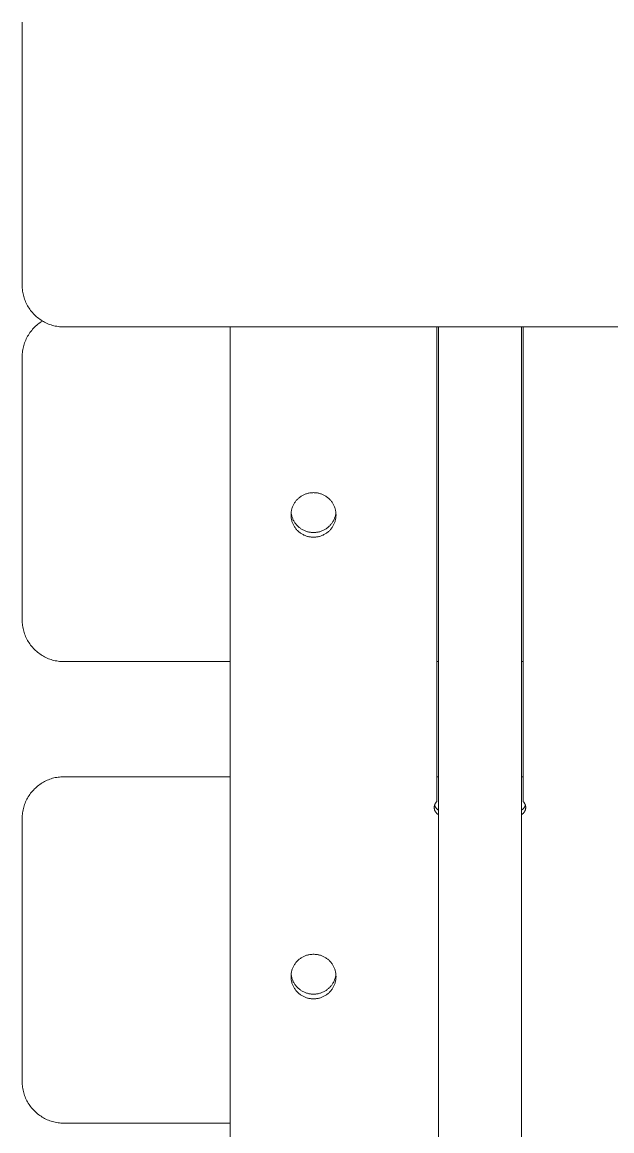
# Model space of a CAD drawing. Header units: millimetres. Extents: x -80 to 4518, y -398 to 2524.
# Drawn here: x 1098.9 to 1169.7, y 2162.4 to 2295.6 of the extents above; entities that cross this region are included whole.
import ezdxf

# ---------------------------------------------------------------- set-up
doc = ezdxf.new("R2010")
doc.units = ezdxf.units.MM
doc.layers.add('ZANO_R', color=7, linetype='Continuous', lineweight=0)

msp = doc.modelspace()

# ---------------------------------------------------------------- linework, layer by layer
at = {"layer": 'ZANO_R'}
for p, q in [((1098.86, 2291.73), (1098.86, 2295.62)), ((1098.86, 2264), (1098.86, 2291.73)), ((1098.86, 2263.83), (1098.86, 2264)), ((1098.87, 2263.66), (1098.86, 2263.83)), ((1098.88, 2263.49), (1098.87, 2263.66)), ((1098.9, 2263.32), (1098.88, 2263.49)), ((1098.93, 2263.15), (1098.9, 2263.32)), ((1098.96, 2262.99), (1098.93, 2263.15)), ((1099, 2262.82), (1098.96, 2262.99)), ((1099.04, 2262.65), (1099, 2262.82)), ((1099.09, 2262.49), (1099.04, 2262.65)), ((1099.15, 2262.33), (1099.09, 2262.49)), ((1099.21, 2262.17), (1099.15, 2262.33)), ((1099.27, 2262.01), (1099.21, 2262.17)), ((1099.34, 2261.86), (1099.27, 2262.01)), ((1099.42, 2261.7), (1099.34, 2261.86)), ((1099.5, 2261.55), (1099.42, 2261.7)), ((1099.59, 2261.41), (1099.5, 2261.55)), ((1099.68, 2261.26), (1099.59, 2261.41)), ((1099.77, 2261.12), (1099.68, 2261.26)), ((1099.87, 2260.98), (1099.77, 2261.12)), ((1099.98, 2260.85), (1099.87, 2260.98)), ((1100.09, 2260.72), (1099.98, 2260.85)), ((1100.2, 2260.59), (1100.09, 2260.72)), ((1100.32, 2260.47), (1100.2, 2260.59)), ((1100.45, 2260.35), (1100.32, 2260.47)), ((1100.57, 2260.23), (1100.45, 2260.35)), ((1100.7, 2260.12), (1100.57, 2260.23)), ((1100.22, 2258.85), (1100.34, 2258.98)), ((1100.34, 2258.98), (1100.47, 2259.09)), ((1100.47, 2259.09), (1100.6, 2259.21)), ((1100.6, 2259.21), (1100.73, 2259.32)), ((1100.84, 2260.02), (1100.7, 2260.12)), ((1100.73, 2259.32), (1100.86, 2259.42)), ((1100.97, 2259.92), (1100.84, 2260.02)), ((1100.86, 2259.42), (1101, 2259.52)), ((1101.12, 2259.82), (1100.97, 2259.92)), ((1101, 2259.52), (1101.15, 2259.62)), ((1101.26, 2259.73), (1101.12, 2259.82)), ((1101.15, 2259.62), (1101.29, 2259.71)), ((1101.41, 2259.64), (1101.26, 2259.73)), ((1101.56, 2259.56), (1101.41, 2259.64)), ((1101.71, 2259.49), (1101.56, 2259.56)), ((1101.87, 2259.42), (1101.71, 2259.49)), ((1102.02, 2259.35), (1101.87, 2259.42)), ((1102.18, 2259.29), (1102.02, 2259.35)), ((1102.35, 2259.24), (1102.18, 2259.29)), ((1102.51, 2259.19), (1102.35, 2259.24)), ((1102.67, 2259.15), (1102.51, 2259.19)), ((1102.84, 2259.11), (1102.67, 2259.15)), ((1103.01, 2259.08), (1102.84, 2259.11)), ((1103.18, 2259.05), (1103.01, 2259.08)), ((1103.35, 2259.03), (1103.18, 2259.05)), ((1103.52, 2259.01), (1103.35, 2259.03)), ((1103.69, 2259.01), (1103.52, 2259.01)), ((1103.86, 2259), (1103.69, 2259.01)), ((1397.77, 2259), (1103.86, 2259)), ((1123.86, 2259), (1123.86, 1833.46)), ((1148.66, 2201.97), (1148.66, 2259)), ((1148.86, 1733.85), (1148.86, 2259)), ((1158.86, 1733.85), (1158.86, 2259)), ((1159.06, 2259), (1159.06, 2201.97)), ((1099.28, 2257.43), (1099.35, 2257.58)), ((1099.35, 2257.58), (1099.43, 2257.74)), ((1099.43, 2257.74), (1099.51, 2257.89)), ((1099.51, 2257.89), (1099.6, 2258.03)), ((1099.6, 2258.03), (1099.69, 2258.18)), ((1099.69, 2258.18), (1099.79, 2258.32)), ((1099.79, 2258.32), (1099.89, 2258.46)), ((1099.89, 2258.46), (1100, 2258.59)), ((1100, 2258.59), (1100.11, 2258.73)), ((1100.11, 2258.73), (1100.22, 2258.85)), ((1098.91, 2256.11), (1098.93, 2256.28)), ((1098.93, 2256.28), (1098.96, 2256.44)), ((1098.96, 2256.44), (1099, 2256.61)), ((1099, 2256.61), (1099.05, 2256.78)), ((1099.05, 2256.78), (1099.1, 2256.94)), ((1099.1, 2256.94), (1099.15, 2257.11)), ((1099.15, 2257.11), (1099.21, 2257.27)), ((1099.21, 2257.27), (1099.28, 2257.43)), ((1098.86, 2255.59), (1098.87, 2255.76)), ((1098.86, 2255.42), (1098.86, 2255.59)), ((1098.86, 2251.53), (1098.86, 2255.42)), ((1098.87, 2255.76), (1098.88, 2255.93)), ((1098.88, 2255.93), (1098.91, 2256.11)), ((1098.86, 2223.81), (1098.86, 2251.53)), ((1132.86, 2238.91), (1132.95, 2238.94)), ((1132.95, 2238.94), (1133.03, 2238.97)), ((1133.03, 2238.97), (1133.12, 2239)), ((1133.12, 2239), (1133.21, 2239.02)), ((1133.21, 2239.02), (1133.3, 2239.04)), ((1133.3, 2239.04), (1133.4, 2239.06)), ((1133.4, 2239.06), (1133.49, 2239.07)), ((1133.49, 2239.07), (1133.58, 2239.08)), ((1133.58, 2239.08), (1133.67, 2239.09)), ((1133.67, 2239.09), (1133.77, 2239.09)), ((1133.77, 2239.09), (1133.86, 2239.1)), ((1133.86, 2239.1), (1133.95, 2239.09)), ((1133.95, 2239.09), (1134.04, 2239.09)), ((1134.04, 2239.09), (1134.14, 2239.08)), ((1134.14, 2239.08), (1134.23, 2239.07)), ((1134.23, 2239.07), (1134.32, 2239.06)), ((1134.32, 2239.06), (1134.41, 2239.04)), ((1134.41, 2239.04), (1134.5, 2239.02)), ((1134.5, 2239.02), (1134.59, 2239)), ((1134.59, 2239), (1134.68, 2238.97)), ((1134.68, 2238.97), (1134.77, 2238.94)), ((1134.77, 2238.94), (1134.86, 2238.91)), ((1131.41, 2237.55), (1131.45, 2237.63)), ((1131.45, 2237.63), (1131.49, 2237.71)), ((1131.49, 2237.71), (1131.54, 2237.79)), ((1131.54, 2237.79), (1131.59, 2237.87)), ((1131.59, 2237.87), (1131.64, 2237.95)), ((1131.64, 2237.95), (1131.69, 2238.02)), ((1131.69, 2238.02), (1131.75, 2238.1)), ((1131.75, 2238.1), (1131.81, 2238.17)), ((1131.81, 2238.17), (1131.87, 2238.24)), ((1131.87, 2238.24), (1131.93, 2238.3)), ((1131.93, 2238.3), (1132, 2238.37)), ((1132, 2238.37), (1132.07, 2238.43)), ((1132.07, 2238.43), (1132.14, 2238.49)), ((1132.14, 2238.49), (1132.21, 2238.55)), ((1132.21, 2238.55), (1132.29, 2238.6)), ((1132.29, 2238.6), (1132.36, 2238.66)), ((1132.36, 2238.66), (1132.44, 2238.71)), ((1132.44, 2238.71), (1132.52, 2238.75)), ((1132.52, 2238.75), (1132.61, 2238.8)), ((1132.61, 2238.8), (1132.69, 2238.84)), ((1132.69, 2238.84), (1132.77, 2238.88)), ((1132.77, 2238.88), (1132.86, 2238.91)), ((1134.86, 2238.91), (1134.94, 2238.88)), ((1134.94, 2238.88), (1135.03, 2238.84)), ((1135.03, 2238.84), (1135.11, 2238.8)), ((1135.11, 2238.8), (1135.19, 2238.75)), ((1135.19, 2238.75), (1135.27, 2238.71)), ((1135.27, 2238.71), (1135.35, 2238.66)), ((1135.35, 2238.66), (1135.43, 2238.6)), ((1135.43, 2238.6), (1135.5, 2238.55)), ((1135.5, 2238.55), (1135.58, 2238.49)), ((1135.58, 2238.49), (1135.65, 2238.43)), ((1135.65, 2238.43), (1135.72, 2238.37)), ((1135.72, 2238.37), (1135.78, 2238.3)), ((1135.78, 2238.3), (1135.85, 2238.24)), ((1135.85, 2238.24), (1135.91, 2238.17)), ((1135.91, 2238.17), (1135.97, 2238.1)), ((1135.97, 2238.1), (1136.02, 2238.02)), ((1136.02, 2238.02), (1136.08, 2237.95)), ((1136.08, 2237.95), (1136.13, 2237.87)), ((1136.13, 2237.87), (1136.18, 2237.79)), ((1136.18, 2237.79), (1136.23, 2237.71)), ((1136.23, 2237.71), (1136.27, 2237.63)), ((1136.27, 2237.63), (1136.31, 2237.55)), ((1131.16, 2236.56), (1131.17, 2236.65)), ((1131.16, 2236.47), (1131.16, 2236.56)), ((1131.16, 2236.37), (1131.16, 2236.47)), ((1131.16, 2236.28), (1131.16, 2236.37)), ((1131.17, 2236.19), (1131.16, 2236.28)), ((1131.17, 2236.65), (1131.18, 2236.75)), ((1131.17, 2236.7), (1131.18, 2236.61)), ((1131.18, 2236.75), (1131.19, 2236.84)), ((1131.18, 2236.61), (1131.2, 2236.51)), ((1131.19, 2236.84), (1131.21, 2236.93)), ((1131.2, 2236.51), (1131.22, 2236.42)), ((1131.21, 2236.93), (1131.23, 2237.02)), ((1131.22, 2236.42), (1131.24, 2236.33)), ((1131.23, 2237.02), (1131.25, 2237.11)), ((1131.24, 2236.33), (1131.26, 2236.24)), ((1131.25, 2237.11), (1131.27, 2237.2)), ((1131.27, 2237.2), (1131.3, 2237.29)), ((1131.3, 2237.29), (1131.33, 2237.38)), ((1131.33, 2237.38), (1131.37, 2237.46)), ((1131.37, 2237.46), (1131.41, 2237.55)), ((1136.31, 2237.55), (1136.35, 2237.46)), ((1136.35, 2237.46), (1136.38, 2237.38)), ((1136.38, 2237.38), (1136.41, 2237.29)), ((1136.41, 2237.29), (1136.44, 2237.2)), ((1136.44, 2237.2), (1136.47, 2237.11)), ((1136.45, 2236.24), (1136.48, 2236.33)), ((1136.47, 2237.11), (1136.49, 2237.02)), ((1136.48, 2236.33), (1136.5, 2236.42)), ((1136.49, 2237.02), (1136.51, 2236.93)), ((1136.5, 2236.42), (1136.52, 2236.51)), ((1136.51, 2236.93), (1136.53, 2236.84)), ((1136.52, 2236.51), (1136.53, 2236.61)), ((1136.53, 2236.84), (1136.54, 2236.75)), ((1136.53, 2236.61), (1136.54, 2236.7)), ((1136.54, 2236.75), (1136.55, 2236.65)), ((1136.55, 2236.65), (1136.55, 2236.56)), ((1136.55, 2236.56), (1136.56, 2236.47)), ((1136.56, 2236.37), (1136.55, 2236.28)), ((1136.55, 2236.28), (1136.55, 2236.19)), ((1136.56, 2236.47), (1136.56, 2236.37)), ((1131.18, 2236.1), (1131.17, 2236.19)), ((1131.19, 2236.01), (1131.18, 2236.1)), ((1131.21, 2235.91), (1131.19, 2236.01)), ((1131.23, 2235.82), (1131.21, 2235.91)), ((1131.25, 2235.73), (1131.23, 2235.82)), ((1131.27, 2235.64), (1131.25, 2235.73)), ((1131.26, 2236.24), (1131.29, 2236.15)), ((1131.3, 2235.55), (1131.27, 2235.64)), ((1131.29, 2236.15), (1131.32, 2236.06)), ((1131.33, 2235.47), (1131.3, 2235.55)), ((1131.32, 2236.06), (1131.36, 2235.97)), ((1131.37, 2235.38), (1131.33, 2235.47)), ((1131.36, 2235.97), (1131.39, 2235.89)), ((1131.41, 2235.3), (1131.37, 2235.38)), ((1131.39, 2235.89), (1131.43, 2235.8)), ((1131.45, 2235.21), (1131.41, 2235.3)), ((1131.43, 2235.8), (1131.48, 2235.72)), ((1131.49, 2235.13), (1131.45, 2235.21)), ((1131.48, 2235.72), (1131.52, 2235.64)), ((1131.54, 2235.05), (1131.49, 2235.13)), ((1131.52, 2235.64), (1131.57, 2235.56)), ((1131.59, 2234.97), (1131.54, 2235.05)), ((1131.57, 2235.56), (1131.62, 2235.48)), ((1131.64, 2234.89), (1131.59, 2234.97)), ((1131.62, 2235.48), (1131.68, 2235.4)), ((1131.68, 2235.4), (1131.73, 2235.33)), ((1131.73, 2235.33), (1131.79, 2235.25)), ((1131.79, 2235.25), (1131.86, 2235.18)), ((1131.86, 2235.18), (1131.92, 2235.12)), ((1131.92, 2235.12), (1131.99, 2235.05)), ((1131.99, 2235.05), (1132.06, 2234.99)), ((1132.06, 2234.99), (1132.13, 2234.92)), ((1132.13, 2234.92), (1132.2, 2234.87)), ((1135.52, 2234.87), (1135.59, 2234.92)), ((1135.59, 2234.92), (1135.66, 2234.99)), ((1135.66, 2234.99), (1135.73, 2235.05)), ((1135.73, 2235.05), (1135.8, 2235.12)), ((1135.8, 2235.12), (1135.86, 2235.18)), ((1135.86, 2235.18), (1135.92, 2235.25)), ((1135.92, 2235.25), (1135.98, 2235.33)), ((1135.98, 2235.33), (1136.04, 2235.4)), ((1136.04, 2235.4), (1136.09, 2235.48)), ((1136.13, 2234.97), (1136.08, 2234.89)), ((1136.09, 2235.48), (1136.14, 2235.56)), ((1136.18, 2235.05), (1136.13, 2234.97)), ((1136.14, 2235.56), (1136.19, 2235.64)), ((1136.23, 2235.13), (1136.18, 2235.05)), ((1136.19, 2235.64), (1136.24, 2235.72)), ((1136.27, 2235.21), (1136.23, 2235.13)), ((1136.24, 2235.72), (1136.28, 2235.8)), ((1136.31, 2235.3), (1136.27, 2235.21)), ((1136.28, 2235.8), (1136.32, 2235.89)), ((1136.35, 2235.38), (1136.31, 2235.3)), ((1136.32, 2235.89), (1136.36, 2235.97)), ((1136.38, 2235.47), (1136.35, 2235.38)), ((1136.36, 2235.97), (1136.39, 2236.06)), ((1136.41, 2235.55), (1136.38, 2235.47)), ((1136.39, 2236.06), (1136.42, 2236.15)), ((1136.44, 2235.64), (1136.41, 2235.55)), ((1136.42, 2236.15), (1136.45, 2236.24)), ((1136.47, 2235.73), (1136.44, 2235.64)), ((1136.49, 2235.82), (1136.47, 2235.73)), ((1136.51, 2235.91), (1136.49, 2235.82)), ((1136.53, 2236.01), (1136.51, 2235.91)), ((1136.54, 2236.1), (1136.53, 2236.01)), ((1136.55, 2236.19), (1136.54, 2236.1)), ((1131.69, 2234.82), (1131.64, 2234.89)), ((1131.75, 2234.75), (1131.69, 2234.82)), ((1131.81, 2234.67), (1131.75, 2234.75)), ((1131.87, 2234.6), (1131.81, 2234.67)), ((1131.93, 2234.54), (1131.87, 2234.6)), ((1132, 2234.47), (1131.93, 2234.54)), ((1132.07, 2234.41), (1132, 2234.47)), ((1132.14, 2234.35), (1132.07, 2234.41)), ((1132.21, 2234.29), (1132.14, 2234.35)), ((1132.2, 2234.87), (1132.28, 2234.81)), ((1132.29, 2234.24), (1132.21, 2234.29)), ((1132.28, 2234.81), (1132.35, 2234.76)), ((1132.36, 2234.19), (1132.29, 2234.24)), ((1132.35, 2234.76), (1132.43, 2234.71)), ((1132.44, 2234.14), (1132.36, 2234.19)), ((1132.43, 2234.71), (1132.51, 2234.66)), ((1132.52, 2234.09), (1132.44, 2234.14)), ((1132.51, 2234.66), (1132.59, 2234.61)), ((1132.61, 2234.05), (1132.52, 2234.09)), ((1132.59, 2234.61), (1132.68, 2234.57)), ((1132.69, 2234), (1132.61, 2234.05)), ((1132.68, 2234.57), (1132.76, 2234.53)), ((1132.77, 2233.97), (1132.69, 2234)), ((1132.76, 2234.53), (1132.85, 2234.49)), ((1132.86, 2233.93), (1132.77, 2233.97)), ((1132.85, 2234.49), (1132.94, 2234.46)), ((1132.95, 2233.9), (1132.86, 2233.93)), ((1132.94, 2234.46), (1133.03, 2234.43)), ((1133.03, 2233.87), (1132.95, 2233.9)), ((1133.03, 2234.43), (1133.12, 2234.4)), ((1133.12, 2233.84), (1133.03, 2233.87)), ((1133.12, 2234.4), (1133.21, 2234.38)), ((1133.21, 2233.82), (1133.12, 2233.84)), ((1133.21, 2234.38), (1133.3, 2234.36)), ((1133.3, 2233.8), (1133.21, 2233.82)), ((1133.3, 2234.36), (1133.39, 2234.34)), ((1133.4, 2233.78), (1133.3, 2233.8)), ((1133.39, 2234.34), (1133.48, 2234.33)), ((1133.49, 2233.77), (1133.4, 2233.78)), ((1133.48, 2234.33), (1133.58, 2234.32)), ((1133.58, 2233.76), (1133.49, 2233.77)), ((1133.58, 2234.32), (1133.67, 2234.31)), ((1133.67, 2233.75), (1133.58, 2233.76)), ((1133.67, 2234.31), (1133.76, 2234.3)), ((1133.77, 2233.75), (1133.67, 2233.75)), ((1133.76, 2234.3), (1133.86, 2234.3)), ((1133.86, 2233.75), (1133.77, 2233.75)), ((1133.86, 2234.3), (1133.95, 2234.3)), ((1133.95, 2233.75), (1133.86, 2233.75)), ((1133.95, 2234.3), (1134.05, 2234.31)), ((1134.04, 2233.75), (1133.95, 2233.75)), ((1134.14, 2233.76), (1134.04, 2233.75)), ((1134.05, 2234.31), (1134.14, 2234.32)), ((1134.14, 2234.32), (1134.23, 2234.33)), ((1134.23, 2233.77), (1134.14, 2233.76)), ((1134.23, 2234.33), (1134.33, 2234.34)), ((1134.32, 2233.78), (1134.23, 2233.77)), ((1134.41, 2233.8), (1134.32, 2233.78)), ((1134.33, 2234.34), (1134.42, 2234.36)), ((1134.5, 2233.82), (1134.41, 2233.8)), ((1134.42, 2234.36), (1134.51, 2234.38)), ((1134.59, 2233.84), (1134.5, 2233.82)), ((1134.51, 2234.38), (1134.6, 2234.4)), ((1134.68, 2233.87), (1134.59, 2233.84)), ((1134.6, 2234.4), (1134.69, 2234.43)), ((1134.77, 2233.9), (1134.68, 2233.87)), ((1134.69, 2234.43), (1134.78, 2234.46)), ((1134.86, 2233.93), (1134.77, 2233.9)), ((1134.78, 2234.46), (1134.87, 2234.49)), ((1134.94, 2233.97), (1134.86, 2233.93)), ((1134.87, 2234.49), (1134.95, 2234.53)), ((1135.03, 2234), (1134.94, 2233.97)), ((1134.95, 2234.53), (1135.04, 2234.57)), ((1135.11, 2234.05), (1135.03, 2234)), ((1135.04, 2234.57), (1135.12, 2234.61)), ((1135.19, 2234.09), (1135.11, 2234.05)), ((1135.12, 2234.61), (1135.2, 2234.66)), ((1135.27, 2234.14), (1135.19, 2234.09)), ((1135.2, 2234.66), (1135.28, 2234.71)), ((1135.35, 2234.19), (1135.27, 2234.14)), ((1135.28, 2234.71), (1135.36, 2234.76)), ((1135.43, 2234.24), (1135.35, 2234.19)), ((1135.36, 2234.76), (1135.44, 2234.81)), ((1135.5, 2234.29), (1135.43, 2234.24)), ((1135.44, 2234.81), (1135.52, 2234.87)), ((1135.58, 2234.35), (1135.5, 2234.29)), ((1135.65, 2234.41), (1135.58, 2234.35)), ((1135.72, 2234.47), (1135.65, 2234.41)), ((1135.78, 2234.54), (1135.72, 2234.47)), ((1135.85, 2234.6), (1135.78, 2234.54)), ((1135.91, 2234.67), (1135.85, 2234.6)), ((1135.97, 2234.75), (1135.91, 2234.67)), ((1136.02, 2234.82), (1135.97, 2234.75)), ((1136.08, 2234.89), (1136.02, 2234.82)), ((1098.86, 2223.63), (1098.86, 2223.81)), ((1098.87, 2223.46), (1098.86, 2223.63)), ((1098.88, 2223.29), (1098.87, 2223.46)), ((1098.9, 2223.12), (1098.88, 2223.29)), ((1098.93, 2222.96), (1098.9, 2223.12)), ((1098.96, 2222.79), (1098.93, 2222.96)), ((1099, 2222.62), (1098.96, 2222.79)), ((1099.04, 2222.46), (1099, 2222.62)), ((1099.09, 2222.29), (1099.04, 2222.46)), ((1099.15, 2222.13), (1099.09, 2222.29)), ((1099.21, 2221.97), (1099.15, 2222.13)), ((1099.27, 2221.81), (1099.21, 2221.97)), ((1099.34, 2221.66), (1099.27, 2221.81)), ((1099.42, 2221.51), (1099.34, 2221.66)), ((1099.5, 2221.35), (1099.42, 2221.51)), ((1099.59, 2221.21), (1099.5, 2221.35)), ((1099.68, 2221.06), (1099.59, 2221.21)), ((1099.77, 2220.92), (1099.68, 2221.06)), ((1099.87, 2220.78), (1099.77, 2220.92)), ((1099.98, 2220.65), (1099.87, 2220.78)), ((1100.09, 2220.52), (1099.98, 2220.65)), ((1100.2, 2220.39), (1100.09, 2220.52)), ((1100.32, 2220.27), (1100.2, 2220.39)), ((1100.45, 2220.15), (1100.32, 2220.27)), ((1100.57, 2220.04), (1100.45, 2220.15)), ((1100.7, 2219.93), (1100.57, 2220.04)), ((1100.84, 2219.82), (1100.7, 2219.93)), ((1100.97, 2219.72), (1100.84, 2219.82)), ((1101.12, 2219.62), (1100.97, 2219.72)), ((1101.26, 2219.53), (1101.12, 2219.62)), ((1101.41, 2219.45), (1101.26, 2219.53)), ((1101.56, 2219.37), (1101.41, 2219.45)), ((1101.71, 2219.29), (1101.56, 2219.37)), ((1101.87, 2219.22), (1101.71, 2219.29)), ((1102.02, 2219.15), (1101.87, 2219.22)), ((1102.18, 2219.09), (1102.02, 2219.15)), ((1102.35, 2219.04), (1102.18, 2219.09)), ((1102.51, 2218.99), (1102.35, 2219.04)), ((1102.67, 2218.95), (1102.51, 2218.99)), ((1102.84, 2218.91), (1102.67, 2218.95)), ((1103.01, 2218.88), (1102.84, 2218.91)), ((1103.18, 2218.85), (1103.01, 2218.88)), ((1103.35, 2218.83), (1103.18, 2218.85)), ((1103.52, 2218.82), (1103.35, 2218.83)), ((1103.69, 2218.81), (1103.52, 2218.82)), ((1103.86, 2218.81), (1103.69, 2218.81)), ((1123.86, 2218.81), (1103.86, 2218.81)), ((1148.86, 2218.81), (1148.66, 2218.81)), ((1159.06, 2218.81), (1158.86, 2218.81)), ((1101.26, 2204.23), (1101.41, 2204.32)), ((1101.41, 2204.32), (1101.56, 2204.4)), ((1101.56, 2204.4), (1101.71, 2204.48)), ((1101.71, 2204.48), (1101.87, 2204.55)), ((1101.87, 2204.55), (1102.02, 2204.61)), ((1102.02, 2204.61), (1102.18, 2204.67)), ((1102.18, 2204.67), (1102.35, 2204.73)), ((1102.35, 2204.73), (1102.51, 2204.78)), ((1102.51, 2204.78), (1102.67, 2204.82)), ((1102.67, 2204.82), (1102.84, 2204.86)), ((1102.84, 2204.86), (1103.01, 2204.89)), ((1103.01, 2204.89), (1103.18, 2204.91)), ((1103.18, 2204.91), (1103.35, 2204.93)), ((1103.35, 2204.93), (1103.52, 2204.95)), ((1103.52, 2204.95), (1103.69, 2204.96)), ((1103.69, 2204.96), (1103.86, 2204.96)), ((1103.86, 2204.96), (1123.86, 2204.96)), ((1148.66, 2204.96), (1148.86, 2204.96)), ((1158.86, 2204.96), (1159.06, 2204.96)), ((1099.77, 2202.84), (1099.87, 2202.98)), ((1099.87, 2202.98), (1099.98, 2203.12)), ((1099.98, 2203.12), (1100.09, 2203.25)), ((1100.09, 2203.25), (1100.2, 2203.37)), ((1100.2, 2203.37), (1100.32, 2203.5)), ((1100.32, 2203.5), (1100.45, 2203.61)), ((1100.45, 2203.61), (1100.57, 2203.73)), ((1100.57, 2203.73), (1100.7, 2203.84)), ((1100.7, 2203.84), (1100.84, 2203.94)), ((1100.84, 2203.94), (1100.97, 2204.05)), ((1100.97, 2204.05), (1101.12, 2204.14)), ((1101.12, 2204.14), (1101.26, 2204.23)), ((1099.09, 2201.47), (1099.15, 2201.64)), ((1099.15, 2201.64), (1099.21, 2201.8)), ((1099.21, 2201.8), (1099.27, 2201.95)), ((1099.27, 2201.95), (1099.34, 2202.11)), ((1099.34, 2202.11), (1099.42, 2202.26)), ((1099.42, 2202.26), (1099.5, 2202.41)), ((1099.5, 2202.41), (1099.59, 2202.56)), ((1099.59, 2202.56), (1099.68, 2202.7)), ((1099.68, 2202.7), (1099.77, 2202.84)), ((1148.42, 2201.6), (1148.43, 2201.63)), ((1148.43, 2201.63), (1148.45, 2201.66)), ((1148.45, 2201.66), (1148.46, 2201.69)), ((1148.46, 2201.69), (1148.48, 2201.73)), ((1148.48, 2201.73), (1148.49, 2201.76)), ((1148.49, 2201.76), (1148.51, 2201.78)), ((1148.51, 2201.78), (1148.53, 2201.81)), ((1148.53, 2201.81), (1148.55, 2201.84)), ((1148.55, 2201.84), (1148.57, 2201.87)), ((1148.57, 2201.87), (1148.59, 2201.9)), ((1148.59, 2201.9), (1148.61, 2201.92)), ((1148.61, 2201.92), (1148.63, 2201.95)), ((1148.63, 2201.95), (1148.66, 2201.97)), ((1159.06, 2201.97), (1159.08, 2201.95)), ((1159.08, 2201.95), (1159.1, 2201.92)), ((1159.1, 2201.92), (1159.13, 2201.9)), ((1159.13, 2201.9), (1159.15, 2201.87)), ((1159.15, 2201.87), (1159.17, 2201.84)), ((1159.17, 2201.84), (1159.19, 2201.81)), ((1159.19, 2201.81), (1159.21, 2201.78)), ((1159.21, 2201.78), (1159.22, 2201.76)), ((1159.22, 2201.76), (1159.24, 2201.73)), ((1159.24, 2201.73), (1159.26, 2201.69)), ((1159.26, 2201.69), (1159.27, 2201.66)), ((1159.27, 2201.66), (1159.28, 2201.63)), ((1159.28, 2201.63), (1159.29, 2201.6)), ((1098.86, 2200.13), (1098.87, 2200.3)), ((1098.87, 2200.3), (1098.88, 2200.47)), ((1098.88, 2200.47), (1098.9, 2200.64)), ((1098.9, 2200.64), (1098.93, 2200.81)), ((1098.93, 2200.81), (1098.96, 2200.98)), ((1098.96, 2200.98), (1099, 2201.14)), ((1099, 2201.14), (1099.04, 2201.31)), ((1099.04, 2201.31), (1099.09, 2201.47)), ((1148.37, 2201.4), (1148.38, 2201.43)), ((1148.37, 2201.37), (1148.37, 2201.4)), ((1148.37, 2201.33), (1148.37, 2201.37)), ((1148.37, 2201.3), (1148.37, 2201.33)), ((1148.37, 2201.26), (1148.37, 2201.3)), ((1148.37, 2201.23), (1148.37, 2201.26)), ((1148.37, 2201.2), (1148.37, 2201.23)), ((1148.37, 2201.16), (1148.37, 2201.2)), ((1148.38, 2201.13), (1148.37, 2201.16)), ((1148.38, 2201.43), (1148.39, 2201.47)), ((1148.38, 2201.09), (1148.38, 2201.13)), ((1148.39, 2201.06), (1148.38, 2201.09)), ((1148.39, 2201.5), (1148.4, 2201.54)), ((1148.39, 2201.47), (1148.39, 2201.5)), ((1148.4, 2201.03), (1148.39, 2201.06)), ((1148.4, 2201.54), (1148.41, 2201.57)), ((1148.4, 2201), (1148.4, 2201.03)), ((1148.41, 2200.96), (1148.4, 2201)), ((1148.41, 2201.57), (1148.42, 2201.6)), ((1148.42, 2201.52), (1148.41, 2201.55)), ((1148.43, 2200.93), (1148.41, 2200.96)), ((1148.43, 2201.48), (1148.42, 2201.52)), ((1148.44, 2201.45), (1148.43, 2201.48)), ((1148.44, 2200.9), (1148.43, 2200.93)), ((1148.45, 2201.42), (1148.44, 2201.45)), ((1148.45, 2200.87), (1148.44, 2200.9)), ((1148.47, 2201.39), (1148.45, 2201.42)), ((1148.47, 2200.84), (1148.45, 2200.87)), ((1148.48, 2201.36), (1148.47, 2201.39)), ((1148.48, 2200.81), (1148.47, 2200.84)), ((1148.5, 2201.33), (1148.48, 2201.36)), ((1148.5, 2200.78), (1148.48, 2200.81)), ((1148.52, 2201.3), (1148.5, 2201.33)), ((1148.52, 2200.75), (1148.5, 2200.78)), ((1148.54, 2201.27), (1148.52, 2201.3)), ((1148.54, 2200.72), (1148.52, 2200.75)), ((1148.56, 2201.24), (1148.54, 2201.27)), ((1148.55, 2200.69), (1148.54, 2200.72)), ((1148.58, 2200.66), (1148.55, 2200.69)), ((1148.58, 2201.22), (1148.56, 2201.24)), ((1148.6, 2201.19), (1148.58, 2201.22)), ((1148.6, 2200.64), (1148.58, 2200.66)), ((1148.62, 2201.17), (1148.6, 2201.19)), ((1148.62, 2200.61), (1148.6, 2200.64)), ((1148.64, 2201.14), (1148.62, 2201.17)), ((1148.64, 2200.59), (1148.62, 2200.61)), ((1148.67, 2201.12), (1148.64, 2201.14)), ((1148.67, 2200.56), (1148.64, 2200.59)), ((1148.69, 2201.09), (1148.67, 2201.12)), ((1148.69, 2200.54), (1148.67, 2200.56)), ((1148.72, 2201.07), (1148.69, 2201.09)), ((1148.72, 2200.52), (1148.69, 2200.54)), ((1148.75, 2201.05), (1148.72, 2201.07)), ((1148.74, 2200.49), (1148.72, 2200.52)), ((1148.77, 2200.47), (1148.74, 2200.49)), ((1148.77, 2201.03), (1148.75, 2201.05)), ((1148.8, 2201.01), (1148.77, 2201.03)), ((1148.8, 2200.45), (1148.77, 2200.47)), ((1148.83, 2200.99), (1148.8, 2201.01)), ((1148.83, 2200.44), (1148.8, 2200.45)), ((1148.86, 2200.97), (1148.83, 2200.99)), ((1148.86, 2200.42), (1148.83, 2200.44)), ((1158.89, 2200.99), (1158.86, 2200.97)), ((1158.89, 2200.44), (1158.86, 2200.42)), ((1158.92, 2201.01), (1158.89, 2200.99)), ((1158.92, 2200.45), (1158.89, 2200.44)), ((1158.94, 2201.03), (1158.92, 2201.01)), ((1158.94, 2200.47), (1158.92, 2200.45)), ((1158.97, 2201.05), (1158.94, 2201.03)), ((1158.97, 2200.49), (1158.94, 2200.47)), ((1159, 2201.07), (1158.97, 2201.05)), ((1159, 2200.52), (1158.97, 2200.49)), ((1159.02, 2201.09), (1159, 2201.07)), ((1159.02, 2200.54), (1159, 2200.52)), ((1159.05, 2201.12), (1159.02, 2201.09)), ((1159.05, 2200.56), (1159.02, 2200.54)), ((1159.07, 2201.14), (1159.05, 2201.12)), ((1159.07, 2200.59), (1159.05, 2200.56)), ((1159.1, 2201.17), (1159.07, 2201.14)), ((1159.1, 2200.61), (1159.07, 2200.59)), ((1159.12, 2201.19), (1159.1, 2201.17)), ((1159.12, 2200.64), (1159.1, 2200.61)), ((1159.14, 2201.22), (1159.12, 2201.19)), ((1159.14, 2200.66), (1159.12, 2200.64)), ((1159.16, 2201.24), (1159.14, 2201.22)), ((1159.16, 2200.69), (1159.14, 2200.66)), ((1159.18, 2201.27), (1159.16, 2201.24)), ((1159.18, 2200.72), (1159.16, 2200.69)), ((1159.2, 2201.3), (1159.18, 2201.27)), ((1159.2, 2200.75), (1159.18, 2200.72)), ((1159.22, 2201.33), (1159.2, 2201.3)), ((1159.22, 2200.78), (1159.2, 2200.75)), ((1159.23, 2201.36), (1159.22, 2201.33)), ((1159.23, 2200.81), (1159.22, 2200.78)), ((1159.25, 2201.39), (1159.23, 2201.36)), ((1159.25, 2200.84), (1159.23, 2200.81)), ((1159.26, 2201.42), (1159.25, 2201.39)), ((1159.26, 2200.87), (1159.25, 2200.84)), ((1159.28, 2201.45), (1159.26, 2201.42)), ((1159.28, 2200.9), (1159.26, 2200.87)), ((1159.29, 2201.48), (1159.28, 2201.45)), ((1159.29, 2200.93), (1159.28, 2200.9)), ((1159.29, 2201.6), (1159.31, 2201.57)), ((1159.3, 2201.52), (1159.29, 2201.48)), ((1159.3, 2200.96), (1159.29, 2200.93)), ((1159.31, 2201.55), (1159.3, 2201.52)), ((1159.31, 2201), (1159.3, 2200.96)), ((1159.31, 2201.57), (1159.31, 2201.54)), ((1159.31, 2201.54), (1159.32, 2201.5)), ((1159.32, 2201.03), (1159.31, 2201)), ((1159.32, 2201.5), (1159.33, 2201.47)), ((1159.33, 2201.06), (1159.32, 2201.03)), ((1159.33, 2201.47), (1159.34, 2201.43)), ((1159.34, 2201.13), (1159.33, 2201.09)), ((1159.33, 2201.09), (1159.33, 2201.06)), ((1159.34, 2201.43), (1159.34, 2201.4)), ((1159.34, 2201.4), (1159.35, 2201.37)), ((1159.35, 2201.2), (1159.34, 2201.16)), ((1159.34, 2201.16), (1159.34, 2201.13)), ((1159.35, 2201.37), (1159.35, 2201.33)), ((1159.35, 2201.33), (1159.35, 2201.3)), ((1159.35, 2201.3), (1159.35, 2201.26)), ((1159.35, 2201.26), (1159.35, 2201.23)), ((1159.35, 2201.23), (1159.35, 2201.2)), ((1098.86, 2199.96), (1098.86, 2200.13)), ((1098.86, 2196.08), (1098.86, 2199.96)), ((1098.86, 2168.35), (1098.86, 2196.08)), ((1132.07, 2182.97), (1132.14, 2183.03)), ((1132.14, 2183.03), (1132.21, 2183.09)), ((1132.21, 2183.09), (1132.29, 2183.15)), ((1132.29, 2183.15), (1132.36, 2183.2)), ((1132.36, 2183.2), (1132.44, 2183.25)), ((1132.44, 2183.25), (1132.52, 2183.29)), ((1132.52, 2183.29), (1132.61, 2183.34)), ((1132.61, 2183.34), (1132.69, 2183.38)), ((1132.69, 2183.38), (1132.77, 2183.42)), ((1132.77, 2183.42), (1132.86, 2183.45)), ((1132.86, 2183.45), (1132.95, 2183.49)), ((1132.95, 2183.49), (1133.03, 2183.52)), ((1133.03, 2183.52), (1133.12, 2183.54)), ((1133.12, 2183.54), (1133.21, 2183.56)), ((1133.21, 2183.56), (1133.3, 2183.58)), ((1133.3, 2183.58), (1133.4, 2183.6)), ((1133.4, 2183.6), (1133.49, 2183.61)), ((1133.49, 2183.61), (1133.58, 2183.63)), ((1133.58, 2183.63), (1133.67, 2183.63)), ((1133.67, 2183.63), (1133.77, 2183.64)), ((1133.77, 2183.64), (1133.86, 2183.64)), ((1133.86, 2183.64), (1133.95, 2183.64)), ((1133.95, 2183.64), (1134.04, 2183.63)), ((1134.04, 2183.63), (1134.14, 2183.63)), ((1134.14, 2183.63), (1134.23, 2183.61)), ((1134.23, 2183.61), (1134.32, 2183.6)), ((1134.32, 2183.6), (1134.41, 2183.58)), ((1134.41, 2183.58), (1134.5, 2183.56)), ((1134.5, 2183.56), (1134.59, 2183.54)), ((1134.59, 2183.54), (1134.68, 2183.52)), ((1134.68, 2183.52), (1134.77, 2183.49)), ((1134.77, 2183.49), (1134.86, 2183.45)), ((1134.86, 2183.45), (1134.94, 2183.42)), ((1134.94, 2183.42), (1135.03, 2183.38)), ((1135.03, 2183.38), (1135.11, 2183.34)), ((1135.11, 2183.34), (1135.19, 2183.29)), ((1135.19, 2183.29), (1135.27, 2183.25)), ((1135.27, 2183.25), (1135.35, 2183.2)), ((1135.35, 2183.2), (1135.43, 2183.15)), ((1135.43, 2183.15), (1135.5, 2183.09)), ((1135.5, 2183.09), (1135.58, 2183.03)), ((1135.58, 2183.03), (1135.65, 2182.97)), ((1131.23, 2181.56), (1131.25, 2181.65)), ((1131.25, 2181.65), (1131.27, 2181.74)), ((1131.27, 2181.74), (1131.3, 2181.83)), ((1131.3, 2181.83), (1131.33, 2181.92)), ((1131.33, 2181.92), (1131.37, 2182)), ((1131.37, 2182), (1131.41, 2182.09)), ((1131.41, 2182.09), (1131.45, 2182.17)), ((1131.45, 2182.17), (1131.49, 2182.25)), ((1131.49, 2182.25), (1131.54, 2182.33)), ((1131.54, 2182.33), (1131.59, 2182.41)), ((1131.59, 2182.41), (1131.64, 2182.49)), ((1131.64, 2182.49), (1131.69, 2182.57)), ((1131.69, 2182.57), (1131.75, 2182.64)), ((1131.75, 2182.64), (1131.81, 2182.71)), ((1131.81, 2182.71), (1131.87, 2182.78)), ((1131.87, 2182.78), (1131.93, 2182.85)), ((1131.93, 2182.85), (1132, 2182.91)), ((1132, 2182.91), (1132.07, 2182.97)), ((1135.65, 2182.97), (1135.72, 2182.91)), ((1135.72, 2182.91), (1135.78, 2182.85)), ((1135.78, 2182.85), (1135.85, 2182.78)), ((1135.85, 2182.78), (1135.91, 2182.71)), ((1135.91, 2182.71), (1135.97, 2182.64)), ((1135.97, 2182.64), (1136.02, 2182.57)), ((1136.02, 2182.57), (1136.08, 2182.49)), ((1136.08, 2182.49), (1136.13, 2182.41)), ((1136.13, 2182.41), (1136.18, 2182.33)), ((1136.18, 2182.33), (1136.23, 2182.25)), ((1136.23, 2182.25), (1136.27, 2182.17)), ((1136.27, 2182.17), (1136.31, 2182.09)), ((1136.31, 2182.09), (1136.35, 2182)), ((1136.35, 2182), (1136.38, 2181.92)), ((1136.38, 2181.92), (1136.41, 2181.83)), ((1136.41, 2181.83), (1136.44, 2181.74)), ((1136.44, 2181.74), (1136.47, 2181.65)), ((1136.47, 2181.65), (1136.49, 2181.56)), ((1131.16, 2181.1), (1131.17, 2181.19)), ((1131.16, 2181.01), (1131.16, 2181.1)), ((1131.16, 2180.92), (1131.16, 2181.01)), ((1131.16, 2180.82), (1131.16, 2180.92)), ((1131.17, 2180.73), (1131.16, 2180.82)), ((1131.17, 2181.19), (1131.18, 2181.29)), ((1131.17, 2181.24), (1131.18, 2181.15)), ((1131.18, 2180.64), (1131.17, 2180.73)), ((1131.18, 2181.29), (1131.19, 2181.38)), ((1131.18, 2181.15), (1131.2, 2181.05)), ((1131.19, 2180.55), (1131.18, 2180.64)), ((1131.19, 2181.38), (1131.21, 2181.47)), ((1131.21, 2180.46), (1131.19, 2180.55)), ((1131.2, 2181.05), (1131.22, 2180.96)), ((1131.21, 2181.47), (1131.23, 2181.56)), ((1131.23, 2180.36), (1131.21, 2180.46)), ((1131.22, 2180.96), (1131.24, 2180.87)), ((1131.25, 2180.27), (1131.23, 2180.36)), ((1131.24, 2180.87), (1131.26, 2180.78)), ((1131.26, 2180.78), (1131.29, 2180.69)), ((1131.29, 2180.69), (1131.32, 2180.6)), ((1131.32, 2180.6), (1131.36, 2180.51)), ((1131.36, 2180.51), (1131.39, 2180.43)), ((1131.39, 2180.43), (1131.43, 2180.34)), ((1131.43, 2180.34), (1131.48, 2180.26)), ((1136.28, 2180.34), (1136.24, 2180.26)), ((1136.32, 2180.43), (1136.28, 2180.34)), ((1136.36, 2180.51), (1136.32, 2180.43)), ((1136.39, 2180.6), (1136.36, 2180.51)), ((1136.42, 2180.69), (1136.39, 2180.6)), ((1136.45, 2180.78), (1136.42, 2180.69)), ((1136.48, 2180.87), (1136.45, 2180.78)), ((1136.49, 2180.36), (1136.47, 2180.27)), ((1136.5, 2180.96), (1136.48, 2180.87)), ((1136.49, 2181.56), (1136.51, 2181.47)), ((1136.51, 2180.46), (1136.49, 2180.36)), ((1136.52, 2181.05), (1136.5, 2180.96)), ((1136.51, 2181.47), (1136.53, 2181.38)), ((1136.53, 2180.55), (1136.51, 2180.46)), ((1136.53, 2181.15), (1136.52, 2181.05)), ((1136.53, 2181.38), (1136.54, 2181.29)), ((1136.54, 2181.24), (1136.53, 2181.15)), ((1136.54, 2180.64), (1136.53, 2180.55)), ((1136.54, 2181.29), (1136.55, 2181.19)), ((1136.55, 2180.73), (1136.54, 2180.64)), ((1136.55, 2181.19), (1136.55, 2181.1)), ((1136.55, 2181.1), (1136.56, 2181.01)), ((1136.56, 2180.92), (1136.55, 2180.82)), ((1136.55, 2180.82), (1136.55, 2180.73)), ((1136.56, 2181.01), (1136.56, 2180.92)), ((1131.27, 2180.18), (1131.25, 2180.27)), ((1131.3, 2180.1), (1131.27, 2180.18)), ((1131.33, 2180.01), (1131.3, 2180.1)), ((1131.37, 2179.92), (1131.33, 2180.01)), ((1131.41, 2179.84), (1131.37, 2179.92)), ((1131.45, 2179.75), (1131.41, 2179.84)), ((1131.49, 2179.67), (1131.45, 2179.75)), ((1131.48, 2180.26), (1131.52, 2180.18)), ((1131.54, 2179.59), (1131.49, 2179.67)), ((1131.52, 2180.18), (1131.57, 2180.1)), ((1131.59, 2179.51), (1131.54, 2179.59)), ((1131.57, 2180.1), (1131.62, 2180.02)), ((1131.64, 2179.44), (1131.59, 2179.51)), ((1131.62, 2180.02), (1131.68, 2179.94)), ((1131.69, 2179.36), (1131.64, 2179.44)), ((1131.68, 2179.94), (1131.73, 2179.87)), ((1131.75, 2179.29), (1131.69, 2179.36)), ((1131.73, 2179.87), (1131.79, 2179.8)), ((1131.81, 2179.22), (1131.75, 2179.29)), ((1131.79, 2179.8), (1131.86, 2179.73)), ((1131.87, 2179.15), (1131.81, 2179.22)), ((1131.86, 2179.73), (1131.92, 2179.66)), ((1131.93, 2179.08), (1131.87, 2179.15)), ((1131.92, 2179.66), (1131.99, 2179.59)), ((1132, 2179.01), (1131.93, 2179.08)), ((1131.99, 2179.59), (1132.06, 2179.53)), ((1132.07, 2178.95), (1132, 2179.01)), ((1132.06, 2179.53), (1132.13, 2179.47)), ((1132.13, 2179.47), (1132.2, 2179.41)), ((1132.2, 2179.41), (1132.28, 2179.35)), ((1132.28, 2179.35), (1132.35, 2179.3)), ((1132.35, 2179.3), (1132.43, 2179.25)), ((1132.43, 2179.25), (1132.51, 2179.2)), ((1132.51, 2179.2), (1132.59, 2179.15)), ((1132.59, 2179.15), (1132.68, 2179.11)), ((1132.68, 2179.11), (1132.76, 2179.07)), ((1132.76, 2179.07), (1132.85, 2179.04)), ((1132.85, 2179.04), (1132.94, 2179)), ((1132.94, 2179), (1133.03, 2178.97)), ((1134.78, 2179), (1134.69, 2178.97)), ((1134.87, 2179.04), (1134.78, 2179)), ((1134.95, 2179.07), (1134.87, 2179.04)), ((1135.04, 2179.11), (1134.95, 2179.07)), ((1135.12, 2179.15), (1135.04, 2179.11)), ((1135.2, 2179.2), (1135.12, 2179.15)), ((1135.28, 2179.25), (1135.2, 2179.2)), ((1135.36, 2179.3), (1135.28, 2179.25)), ((1135.44, 2179.35), (1135.36, 2179.3)), ((1135.52, 2179.41), (1135.44, 2179.35)), ((1135.59, 2179.47), (1135.52, 2179.41)), ((1135.66, 2179.53), (1135.59, 2179.47)), ((1135.72, 2179.01), (1135.65, 2178.95)), ((1135.73, 2179.59), (1135.66, 2179.53)), ((1135.78, 2179.08), (1135.72, 2179.01)), ((1135.8, 2179.66), (1135.73, 2179.59)), ((1135.85, 2179.15), (1135.78, 2179.08)), ((1135.86, 2179.73), (1135.8, 2179.66)), ((1135.91, 2179.22), (1135.85, 2179.15)), ((1135.92, 2179.8), (1135.86, 2179.73)), ((1135.97, 2179.29), (1135.91, 2179.22)), ((1135.98, 2179.87), (1135.92, 2179.8)), ((1136.02, 2179.36), (1135.97, 2179.29)), ((1136.04, 2179.94), (1135.98, 2179.87)), ((1136.08, 2179.44), (1136.02, 2179.36)), ((1136.09, 2180.02), (1136.04, 2179.94)), ((1136.13, 2179.51), (1136.08, 2179.44)), ((1136.14, 2180.1), (1136.09, 2180.02)), ((1136.18, 2179.59), (1136.13, 2179.51)), ((1136.19, 2180.18), (1136.14, 2180.1)), ((1136.23, 2179.67), (1136.18, 2179.59)), ((1136.24, 2180.26), (1136.19, 2180.18)), ((1136.27, 2179.75), (1136.23, 2179.67)), ((1136.31, 2179.84), (1136.27, 2179.75)), ((1136.35, 2179.92), (1136.31, 2179.84)), ((1136.38, 2180.01), (1136.35, 2179.92)), ((1136.41, 2180.1), (1136.38, 2180.01)), ((1136.44, 2180.18), (1136.41, 2180.1)), ((1136.47, 2180.27), (1136.44, 2180.18)), ((1132.14, 2178.89), (1132.07, 2178.95)), ((1132.21, 2178.83), (1132.14, 2178.89)), ((1132.29, 2178.78), (1132.21, 2178.83)), ((1132.36, 2178.73), (1132.29, 2178.78)), ((1132.44, 2178.68), (1132.36, 2178.73)), ((1132.52, 2178.63), (1132.44, 2178.68)), ((1132.61, 2178.59), (1132.52, 2178.63)), ((1132.69, 2178.55), (1132.61, 2178.59)), ((1132.77, 2178.51), (1132.69, 2178.55)), ((1132.86, 2178.47), (1132.77, 2178.51)), ((1132.95, 2178.44), (1132.86, 2178.47)), ((1133.03, 2178.41), (1132.95, 2178.44)), ((1133.03, 2178.97), (1133.12, 2178.95)), ((1133.12, 2178.38), (1133.03, 2178.41)), ((1133.12, 2178.95), (1133.21, 2178.92)), ((1133.21, 2178.36), (1133.12, 2178.38)), ((1133.21, 2178.92), (1133.3, 2178.9)), ((1133.3, 2178.34), (1133.21, 2178.36)), ((1133.3, 2178.9), (1133.39, 2178.88)), ((1133.4, 2178.32), (1133.3, 2178.34)), ((1133.39, 2178.88), (1133.48, 2178.87)), ((1133.49, 2178.31), (1133.4, 2178.32)), ((1133.48, 2178.87), (1133.58, 2178.86)), ((1133.58, 2178.3), (1133.49, 2178.31)), ((1133.58, 2178.86), (1133.67, 2178.85)), ((1133.67, 2178.29), (1133.58, 2178.3)), ((1133.67, 2178.85), (1133.76, 2178.85)), ((1133.77, 2178.29), (1133.67, 2178.29)), ((1133.76, 2178.85), (1133.86, 2178.84)), ((1133.86, 2178.29), (1133.77, 2178.29)), ((1133.95, 2178.85), (1133.86, 2178.84)), ((1133.95, 2178.29), (1133.86, 2178.29)), ((1134.05, 2178.85), (1133.95, 2178.85)), ((1134.04, 2178.29), (1133.95, 2178.29)), ((1134.14, 2178.3), (1134.04, 2178.29)), ((1134.14, 2178.86), (1134.05, 2178.85)), ((1134.23, 2178.87), (1134.14, 2178.86)), ((1134.23, 2178.31), (1134.14, 2178.3)), ((1134.33, 2178.88), (1134.23, 2178.87)), ((1134.32, 2178.32), (1134.23, 2178.31)), ((1134.41, 2178.34), (1134.32, 2178.32)), ((1134.42, 2178.9), (1134.33, 2178.88)), ((1134.5, 2178.36), (1134.41, 2178.34)), ((1134.51, 2178.92), (1134.42, 2178.9)), ((1134.59, 2178.38), (1134.5, 2178.36)), ((1134.6, 2178.95), (1134.51, 2178.92)), ((1134.68, 2178.41), (1134.59, 2178.38)), ((1134.69, 2178.97), (1134.6, 2178.95)), ((1134.77, 2178.44), (1134.68, 2178.41)), ((1134.86, 2178.47), (1134.77, 2178.44)), ((1134.94, 2178.51), (1134.86, 2178.47)), ((1135.03, 2178.55), (1134.94, 2178.51)), ((1135.11, 2178.59), (1135.03, 2178.55)), ((1135.19, 2178.63), (1135.11, 2178.59)), ((1135.27, 2178.68), (1135.19, 2178.63)), ((1135.35, 2178.73), (1135.27, 2178.68)), ((1135.43, 2178.78), (1135.35, 2178.73)), ((1135.5, 2178.83), (1135.43, 2178.78)), ((1135.58, 2178.89), (1135.5, 2178.83)), ((1135.65, 2178.95), (1135.58, 2178.89)), ((1098.86, 2168.18), (1098.86, 2168.35)), ((1098.87, 2168.01), (1098.86, 2168.18)), ((1098.88, 2167.84), (1098.87, 2168.01)), ((1098.9, 2167.67), (1098.88, 2167.84)), ((1098.93, 2167.5), (1098.9, 2167.67)), ((1098.96, 2167.33), (1098.93, 2167.5)), ((1099, 2167.16), (1098.96, 2167.33)), ((1099.04, 2167), (1099, 2167.16)), ((1099.09, 2166.83), (1099.04, 2167)), ((1099.15, 2166.67), (1099.09, 2166.83)), ((1099.21, 2166.51), (1099.15, 2166.67)), ((1099.27, 2166.35), (1099.21, 2166.51)), ((1099.34, 2166.2), (1099.27, 2166.35)), ((1099.42, 2166.05), (1099.34, 2166.2)), ((1099.5, 2165.9), (1099.42, 2166.05)), ((1099.59, 2165.75), (1099.5, 2165.9)), ((1099.68, 2165.6), (1099.59, 2165.75)), ((1099.77, 2165.46), (1099.68, 2165.6)), ((1099.87, 2165.33), (1099.77, 2165.46)), ((1099.98, 2165.19), (1099.87, 2165.33)), ((1100.09, 2165.06), (1099.98, 2165.19)), ((1100.2, 2164.93), (1100.09, 2165.06)), ((1100.32, 2164.81), (1100.2, 2164.93)), ((1100.45, 2164.69), (1100.32, 2164.81)), ((1100.57, 2164.58), (1100.45, 2164.69)), ((1100.7, 2164.47), (1100.57, 2164.58)), ((1100.84, 2164.36), (1100.7, 2164.47)), ((1100.97, 2164.26), (1100.84, 2164.36)), ((1101.12, 2164.17), (1100.97, 2164.26)), ((1101.26, 2164.07), (1101.12, 2164.17)), ((1101.41, 2163.99), (1101.26, 2164.07)), ((1101.56, 2163.91), (1101.41, 2163.99)), ((1101.71, 2163.83), (1101.56, 2163.91)), ((1101.87, 2163.76), (1101.71, 2163.83)), ((1102.02, 2163.7), (1101.87, 2163.76)), ((1102.18, 2163.64), (1102.02, 2163.7)), ((1102.35, 2163.58), (1102.18, 2163.64)), ((1102.51, 2163.53), (1102.35, 2163.58)), ((1102.67, 2163.49), (1102.51, 2163.53)), ((1102.84, 2163.45), (1102.67, 2163.49)), ((1103.01, 2163.42), (1102.84, 2163.45)), ((1103.18, 2163.39), (1103.01, 2163.42)), ((1103.35, 2163.37), (1103.18, 2163.39)), ((1103.52, 2163.36), (1103.35, 2163.37)), ((1103.69, 2163.35), (1103.52, 2163.36)), ((1103.86, 2163.35), (1103.69, 2163.35)), ((1123.86, 2163.35), (1103.86, 2163.35))]:
    msp.add_line(p, q, dxfattribs=at)

doc.saveas('drawing.dxf')
